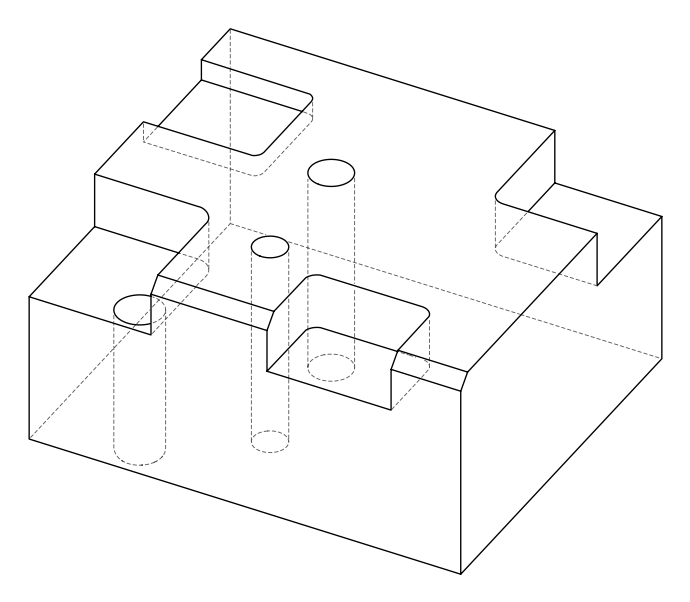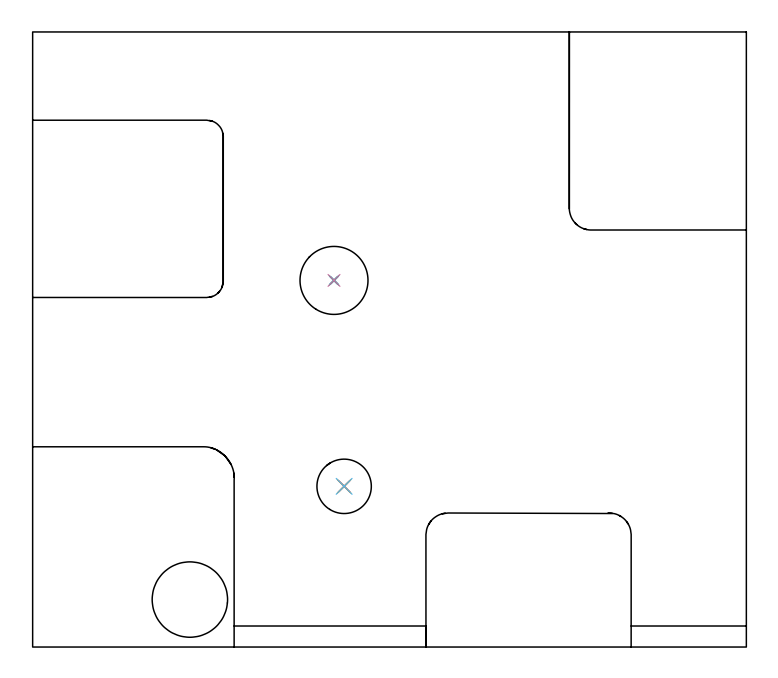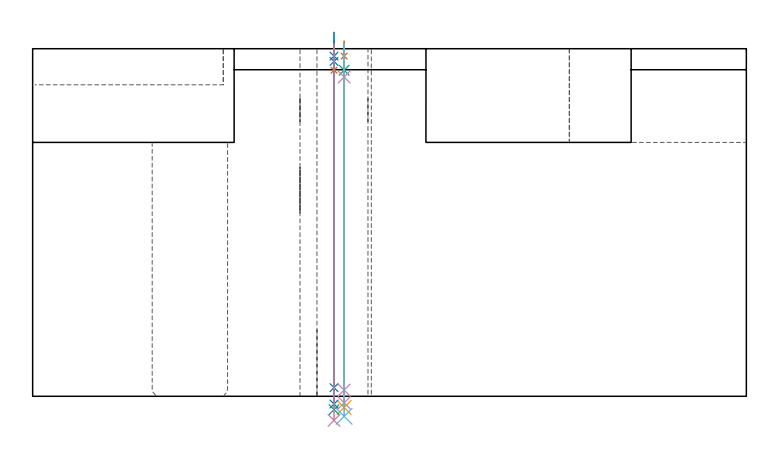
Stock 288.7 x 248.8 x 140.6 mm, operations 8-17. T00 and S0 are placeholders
(PLAN: 17 operations, 12 tool changes, 63 min)
(1 AREA_MILL | FG_CHAMFER_SURFACE | UGT0205_001 | 2.63 min | 3179 mm3)
(2 AREA_MILL_1 | FG_CHAMFER_SURFACE_1 | UGT0205_001 | 1.64 min | 1874 mm3)
(3 MILL_CORNER_NOTCH_RECTANGULAR | CORNER_NOTCH_RECTANGULAR | NXT0201_012 | Follow Part, ap 4, ae 75% | 15.19 min | 248731 mm3)
(4 MILL_CORNER_NOTCH_RECTANGULAR_1 | CORNER_NOTCH_RECTANGULAR_1 | NXT0201_012 | Follow Part, ap 4, ae 75% | 13.19 min | 216747 mm3)
(5 MILL_SLOT | SLOT_PARTIAL_RECTANGULAR | NXT0201_012 | Follow Part, ap 4, ae 75% | 12.93 min | 168851 mm3)
(6 MILL_SLOT_1 | SLOT_PARTIAL_RECTANGULAR_1 | NXT0201_011 | Follow Part, ap 3, ae 75% | 8.85 min | 80454 mm3)
(7 MILL_THROUGH_HOLE_FROM_SOLID_MATERIAL | STEP1HOLE | NXT0201_007 | Circular | 4.68 min | 74725 mm3)
(8 SPOT_DRILL | STEP1HOLE_1 | NXT0321_9005460120000 | 0.05 min | 164 mm3)
(9 SPOT_DRILL_1 | STEP1HOLE_2 | NXT0321_9005460120000 | 0.05 min | 185 mm3)
(10 DRILL_BLIND_HOLE_INTO_CENTER | STEP1HOLE_1 | NXT0301_029 | 0.04 min | 138 mm3)
(11 GUN_DRILL_THROUGH_HOLE | STEP1HOLE_1 | UGT0307_001 | 0.62 min | 2581 mm3)
(12 SPADE_DRILL_TO_ENLARGE_THROUGH_HOLE | STEP1HOLE_1 | UGT0306_004 | 0.59 min | 17180 mm3)
(13 DRILL_TO_ENLARGE_THROUGH_HOLE | STEP1HOLE_1 | UGT0301_053 | 0.6 min | 33321 mm3)
(14 DRILL_BLIND_HOLE_INTO_CENTER_1 | STEP1HOLE_2 | NXT0301_029 | 0.04 min | 137 mm3)
(15 GUN_DRILL_THROUGH_HOLE_1 | STEP1HOLE_2 | UGT0307_003 | 0.68 min | 5166 mm3)
(16 SPADE_DRILL_TO_ENLARGE_THROUGH_HOLE_1 | STEP1HOLE_2 | UGT0306_008 | 0.59 min | 28295 mm3)
(17 DRILL_TO_ENLARGE_THROUGH_HOLE_1 | STEP1HOLE_2 | UGT0301_390 | 0.61 min | 49681 mm3)
(TOOL UGT0205_001 | Chamfer Mill 20 x 3 x 45 deg. | D20 FL50 Z2)
(TOOL NXT0201_012 | ENDMILL 16mm [2P460-1600-NA 1630] | D16 FL38 Z6)
(TOOL NXT0201_011 | ENDMILL 12mm [2P460-1200-NA 1630] | D12 FL38 Z6)
(TOOL NXT0201_007 | ENDMILL 25mm [R216.25-25050GCK54P 1620] | D25 R3 FL54 Z5)
(TOOL NXT0321_9005460120000 | NC Spot Drill, 142deg, 12mm, Carbide, Uncoated | D12 PA142 FL30 Z2)
(TOOL NXT0301_029 | Carbide Drill 5.8mm [860.1-0580-017A1-MM 2214] | D5.8 PA140 FL28 Z2)
(TOOL UGT0307_001 | Gun Drill 5 mm | D5 PA130 FL24 Z1)
(TOOL UGT0306_004 | Spade Drill 13.5mm | D13.5 PA132 FL10 Z2)
(TOOL UGT0301_053 | Twist Drill 22 mm | D22 PA118 FL150 Z2)
(TOOL UGT0307_003 | Gun Drill 7 mm | D7 PA130 FL24 Z1)
(TOOL UGT0306_008 | Spade Drill 17.5mm | D17.5 PA132 FL10 Z2)
(TOOL UGT0301_390 | Twist Drill 27.5 mm | D27.5 PA118 FL165 Z2)
(OP 8 SPOT_DRILL)
G17 G21 G94 G90
T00 M6
G54
G17 G0 G90 X126. Y65. S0 M3
G43 Z150.6 H0
G94 G81 G98 Z137.6 F250. R143.6
G80
M5
M2
(OP 9 SPOT_DRILL_1)
G17 G21 G94 G90
T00 M6
G54
G17 G0 G90 X121.9 Y148.3 S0 M3
G43 Z150.6 H0
G94 G81 G98 Z137.6 F250. R143.6
G80
M5
M2
(OP 10 DRILL_BLIND_HOLE_INTO_CENTER)
G17 G21 G94 G90
T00 M6
G54
G17 G0 G90 X126. Y65. S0 M3
G43 Z150.6 H1
G94 G81 G98 Z131.9 F250. R142.6
G80
M5
M2
(OP 11 GUN_DRILL_THROUGH_HOLE)
G17 G21 G94 G90
T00 M6
G54
G17 G0 G90 X126. Y65. M8
G43 Z150.6 H0
Z138.09
S716 M3
G94 G1 Z129.144 F125. M26
G4 X.084
Z2.5 F250.
G4 X.084
Z-2.666 F125.
G4 X.084
M5
M9
G0 Z138.09
Z150.6
M2
(OP 12 SPADE_DRILL_TO_ENLARGE_THROUGH_HOLE)
G17 G21 G94 G90
T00 M6
G54
G17 G0 G90 X126. Y65. S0 M3
G43 Z150.6 H0
G94 G73 G98 Z-4.505 F250. Q13.191 R142.6
G80
M5
M2
(OP 13 DRILL_TO_ENLARGE_THROUGH_HOLE)
G17 G21 G94 G90
T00 M6
G54
G17 G0 G90 X126. Y65. S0 M3
G43 Z150.6 H0
G94 G73 G98 Z-8.109 F250. Q21.244 R142.6
G80
M5
M2
(OP 14 DRILL_BLIND_HOLE_INTO_CENTER_1)
G17 G21 G94 G90
T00 M6
G54
G17 G0 G90 X121.9 Y148.3 S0 M3
G43 Z150.6 H1
G94 G81 G98 Z131.9 F250. R142.6
G80
M5
M2
(OP 15 GUN_DRILL_THROUGH_HOLE_1)
G17 G21 G94 G90
T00 M6
G54
G17 G0 G90 X121.9 Y148.3 M8
G43 Z150.6 H0
Z147.2
S716 M3
G94 G1 Z135.468 F125. M26
G4 X.084
Z3.5 F250.
G4 X.084
Z-3.132 F125.
G4 X.084
M5
M9
G0 Z147.2
Z150.6
M2
(OP 16 SPADE_DRILL_TO_ENLARGE_THROUGH_HOLE_1)
G17 G21 G94 G90
T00 M6
G54
G17 G0 G90 X121.9 Y148.3 S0 M3
G43 Z150.6 H0
G94 G73 G98 Z-5.396 F250. Q16.222 R142.6
G80
M5
M2
(OP 17 DRILL_TO_ENLARGE_THROUGH_HOLE_1)
G17 G21 G94 G90
T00 M6
G54
G17 G0 G90 X121.9 Y148.3 S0 M3
G43 Z150.6 H0
G94 G73 G98 Z-9.762 F250. Q25.06 R142.6
G80
M5
M2
